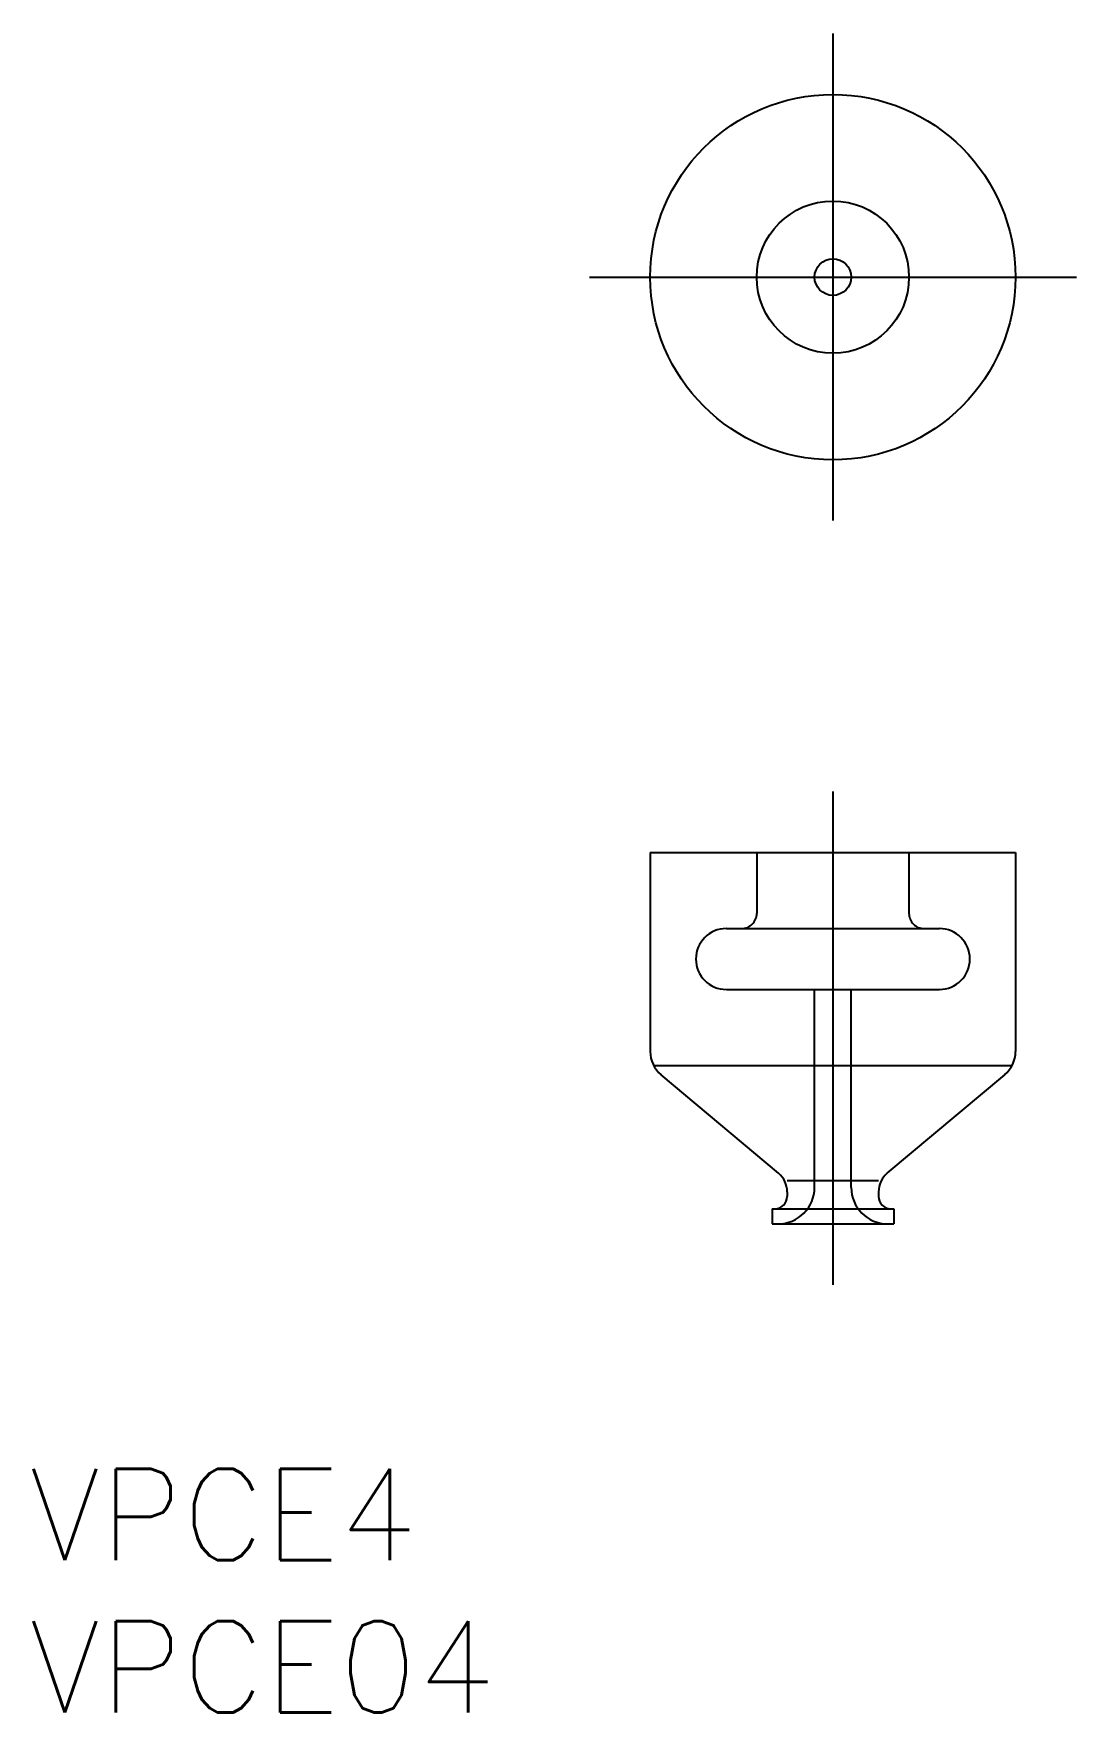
# Model space of a CAD drawing. Extents: x -26.3 to 8, y -47.1 to 8.
import ezdxf

# ---------------------------------------------------------------- set-up
doc = ezdxf.new("R2010")
doc.units = 0
doc.linetypes.add('CENTER', pattern=[50.8, 31.75, -6.35, 6.35, -6.35])
doc.linetypes.add('DASHED', pattern=[19.05, 12.7, -6.35])
doc.layers.get('0').update_dxf_attribs({"linetype": 'CONTINUOUS'})
doc.layers.add('CENTER', color=1, linetype='CENTER')
doc.styles.get("Standard").update_dxf_attribs({"font": 'txt.shx', "height": 3, "bigfont": 'bigfont.shx'})

msp = doc.modelspace()

# ---------------------------------------------------------------- linework, layer by layer
at = {"color": 7, "linetype": 'CONTINUOUS'}
for p, q in [((-6, -18.9), (6, -18.9)), ((-6, -18.9), (-6, -25.434)), ((6, -18.9), (6, -25.434)), ((-5.885, -25.9), (5.885, -25.9)), ((-1.786, -29.436), (-5.643, -26.2)), ((1.786, -29.436), (5.643, -26.2)), ((-1.5, -29.676), (1.5, -29.676)), ((-1.5, -30.049), (-1.5, -30.2)), ((1.5, -30.049), (1.5, -30.2)), ((-2, -30.6), (2, -30.6)), ((-2, -30.6), (-2, -31.1)), ((2, -30.6), (2, -31.1)), ((-2, -31.1), (2, -31.1))]:
    msp.add_line(p, q, dxfattribs=at)
at = {"color": 3, "linetype": 'DASHED'}
for p, q in [((-2.5, -18.9), (-2.5, -20.9)), ((2.5, -18.9), (2.5, -20.9)), ((-3.5, -21.4), (3.5, -21.4)), ((-3.5, -23.4), (3.5, -23.4)), ((-0.6, -29.9), (-0.6, -23.4)), ((0.6, -29.9), (0.6, -23.4))]:
    msp.add_line(p, q, dxfattribs=at)
at = {"color": 7, "linetype": 'CONTINUOUS'}
for radius in [6, 2.5, 0.6]:
    msp.add_circle((0, 0), radius, dxfattribs=at)
at = {"color": 3, "linetype": 'DASHED'}
for centre, radius, start, end in [((-3, -20.9), 0.5, 270, 0), ((3, -20.9), 0.5, 180, 270), ((-3.5, -22.4), 1, 90, 270), ((3.5, -22.4), 1, 270, 90), ((-1.8, -29.9), 1.2, 270, 0), ((1.8, -29.9), 1.2, 180, 270)]:
    msp.add_arc(centre, radius, start, end, dxfattribs=at)
at = {"color": 7, "linetype": 'CONTINUOUS'}
for centre, radius, start, end in [((-5, -25.434), 1, 180, 230), ((5, -25.434), 1, 310, 360), ((-2.3, -30.049), 0.8, 0, 50), ((2.3, -30.049), 0.8, 130, 180), ((-1.9, -30.2), 0.4, 270, 0), ((1.9, -30.2), 0.4, 180, 270)]:
    msp.add_arc(centre, radius, start, end, dxfattribs=at)
at = {"layer": 'CENTER', "color": 1, "linetype": 'CENTER'}
for p, q in [((0, 8), (0, -8)), ((-8, 0), (8, 0)), ((0, -16.9), (0, -33.1))]:
    msp.add_line(p, q, dxfattribs=at)

# ---------------------------------------------------------------- texts
at = {"color": 7, "linetype": 'CONTINUOUS'}
for s, p in [('VPCE4', (-26.386, -42.148)), ('VPCE04', (-26.386, -47.148))]:
    msp.add_text(s, height=3, dxfattribs=at).set_placement(p)

doc.saveas('drawing.dxf')
